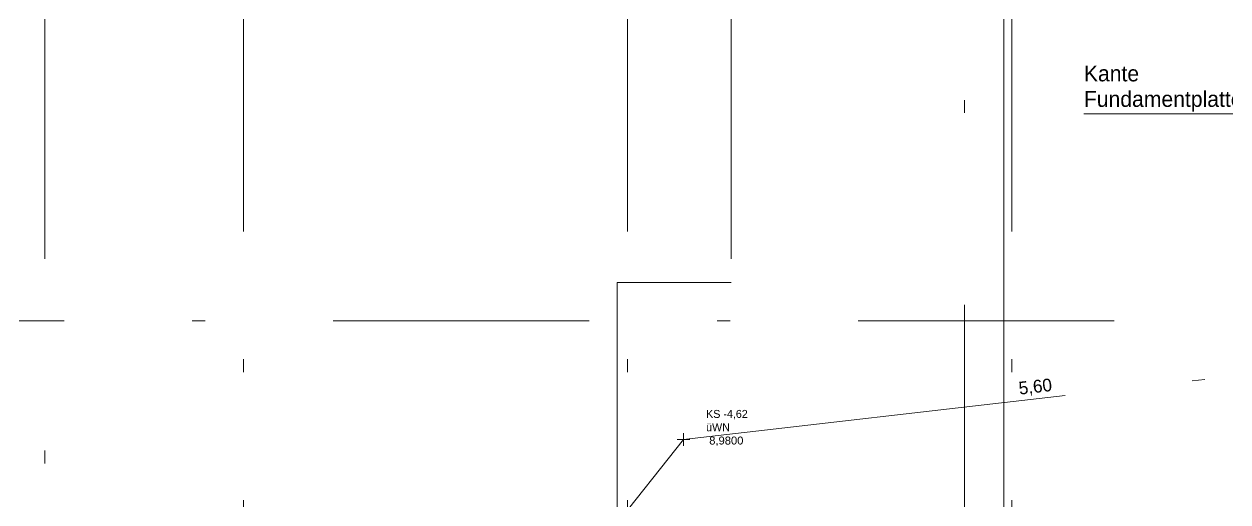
# Model space of a CAD drawing. Header units: metres. Extents: x -14 to 456, y -38 to 65.
# Drawn here: x 4.29 to 13.69, y -13.42 to -9.68 of the extents above; entities that cross this region are included whole.
import ezdxf

# ---------------------------------------------------------------- set-up
doc = ezdxf.new("R2010")
doc.units = ezdxf.units.M
doc.header["$MEASUREMENT"] = 0
for name, pattern in [('Achse', [0.004, 0.002, -0.001, 0, -0.001]), ('Kanal', [0.005, 0.003, -0.001, 0, -0.001]), ('Schnittlinie', [0.006, 0.003, -0.0015, 0, -0.0015])]:
    doc.linetypes.add(name, pattern=pattern)
for name, color, linetype in [('-2._Grundriss Schickerschacht PP_3_000 Achsraster', 7, 'Continuous'), ('-2._Grundriss Schickerschacht PP_3_611 Entwässerung', 7, 'Continuous'), ('-2._Grundriss Schickerschacht PP_3_851 Marker Schnitt', 7, 'Continuous'), ('-2._Grundriss Schickerschacht PP_3_Kataster Grundstücke_Grundstück_Eigentümer', 7, 'Continuous')]:
    doc.layers.add(name, color=color, linetype=linetype)
doc.styles.add('ERSTELLTER_STIL_1', font='arial.ttf')
doc.styles.add('ERSTELLTER_STIL_6', font='')
doc.styles.get('ERSTELLTER_STIL_6').set_extended_font_data('Eurostile')

msp = doc.modelspace()

# ---------------------------------------------------------------- linework, layer by layer
at = {"layer": '-2._Grundriss Schickerschacht PP_3_000 Achsraster', "color": 5, "linetype": 'Achse', "lineweight": 0, "ltscale": 1000}
for p, q in [((6, 3), (6, -36)), ((9, 3), (9, -36)), ((12, 3), (12, -36)), ((-1.5, -12), (21, -12))]:
    msp.add_line(p, q, dxfattribs=at)
at = {"layer": '-2._Grundriss Schickerschacht PP_3_611 Entwässerung', "color": 171, "linetype": 'Kanal', "lineweight": 13, "ltscale": 1000, "true_color": 0x6c6cff}
for p, q in [((9.4357, -12.9268), (15, -12.2859)), ((5.5544, -17.8184), (9.4357, -12.9268))]:
    msp.add_line(p, q, dxfattribs=at)
at = {"layer": '-2._Grundriss Schickerschacht PP_3_611 Entwässerung', "color": 171, "linetype": 'Continuous', "lineweight": 13, "ltscale": 1000, "true_color": 0x6c6cff}
for p, q in [((9.4357, -12.9768), (9.4357, -12.8768)), ((9.3857, -12.9268), (9.4857, -12.9268))]:
    msp.add_line(p, q, dxfattribs=at)
at = {"layer": '-2._Grundriss Schickerschacht PP_3_851 Marker Schnitt', "color": 7, "linetype": 'Schnittlinie', "lineweight": 13, "ltscale": 1000}
for p, q in [((4.45, 3.6863), (4.45, -18.475)), ((9.8079, 3.6863), (9.8079, -11.7)), ((11.63, -5.7741), (11.63, -35.645)), ((9.8079, -11.7), (8.9179, -11.7)), ((8.9179, -11.7), (8.9179, -29.1277))]:
    msp.add_line(p, q, dxfattribs=at)
at = {"layer": '-2._Grundriss Schickerschacht PP_3_Kataster Grundstücke_Grundstück_Eigentümer', "color": 76, "linetype": 'Continuous', "lineweight": 13, "ltscale": 1000, "true_color": 0x3f7f02}
msp.add_line((11.9384, -31.3281), (11.9384, 0), dxfattribs=at)
at = {"layer": '-2._Grundriss Schickerschacht PP_3_Kataster Grundstücke_Grundstück_Eigentümer', "color": 7, "linetype": 'Continuous', "lineweight": 13, "ltscale": 1000}
msp.add_line((14.62, -10.3808), (12.563, -10.3808), dxfattribs=at)

# ---------------------------------------------------------------- texts
at = {"layer": '-2._Grundriss Schickerschacht PP_3_611 Entwässerung', "color": 171, "linetype": 'Continuous', "lineweight": 13, "true_color": 0x6c6cff, "insert": (12.0623, -12.595), "char_height": 0.1, "attachment_point": 7, "rotation": 6.57018, "style": 'ERSTELLTER_STIL_6'}
msp.add_mtext('\\A1;{\\pql;\\fEurostile|b0|i0|c0|p0;\\W1.000000;5,60}', dxfattribs=at)
at = {"layer": '-2._Grundriss Schickerschacht PP_3_611 Entwässerung', "color": 171, "linetype": 'Continuous', "lineweight": 13, "true_color": 0x6c6cff, "char_height": 0.0625}
for s, insert, attachment_point, style in [('\\A1;{\\pql;\\fEurostile|b0|i0|c0|p0;\\W1.000000;KS \\fEurostile|b0|i0|c0|p0;\\W1.000000;-4,62}', (9.613, -12.7699), 7, 'ERSTELLTER_STIL_6'), ('\\A1;{\\pql;\\fEurostile|b0|i0|c0|p0;\\W1.000000;üWN}', (9.613, -12.7998), 1, 'ERSTELLTER_STIL_6'), ('\\A1;{\\pql;\\fArial|b0|i0|c0|p0;\\W1.000000; 8,9800}', (9.613, -12.9039), 1, 'ERSTELLTER_STIL_1')]:
    msp.add_mtext(s, dxfattribs=dict(at, insert=insert, attachment_point=attachment_point, style=style))
at = {"layer": '-2._Grundriss Schickerschacht PP_3_Kataster Grundstücke_Grundstück_Eigentümer', "color": 7, "linetype": 'Continuous', "lineweight": 13, "insert": (12.563, -10.3639), "char_height": 0.123474, "attachment_point": 7, "line_spacing_factor": 0.968199, "style": 'ERSTELLTER_STIL_6'}
msp.add_mtext('\\A1;{\\pql;\\fEurostile|b0|i0|c0|p0;\\W1.000000;Kante \\P\\pql;\\fEurostile|b0|i0|c0|p0;\\W1.000000;Fundamentplatte in Gefälle}', dxfattribs=at)

doc.saveas('drawing.dxf')
